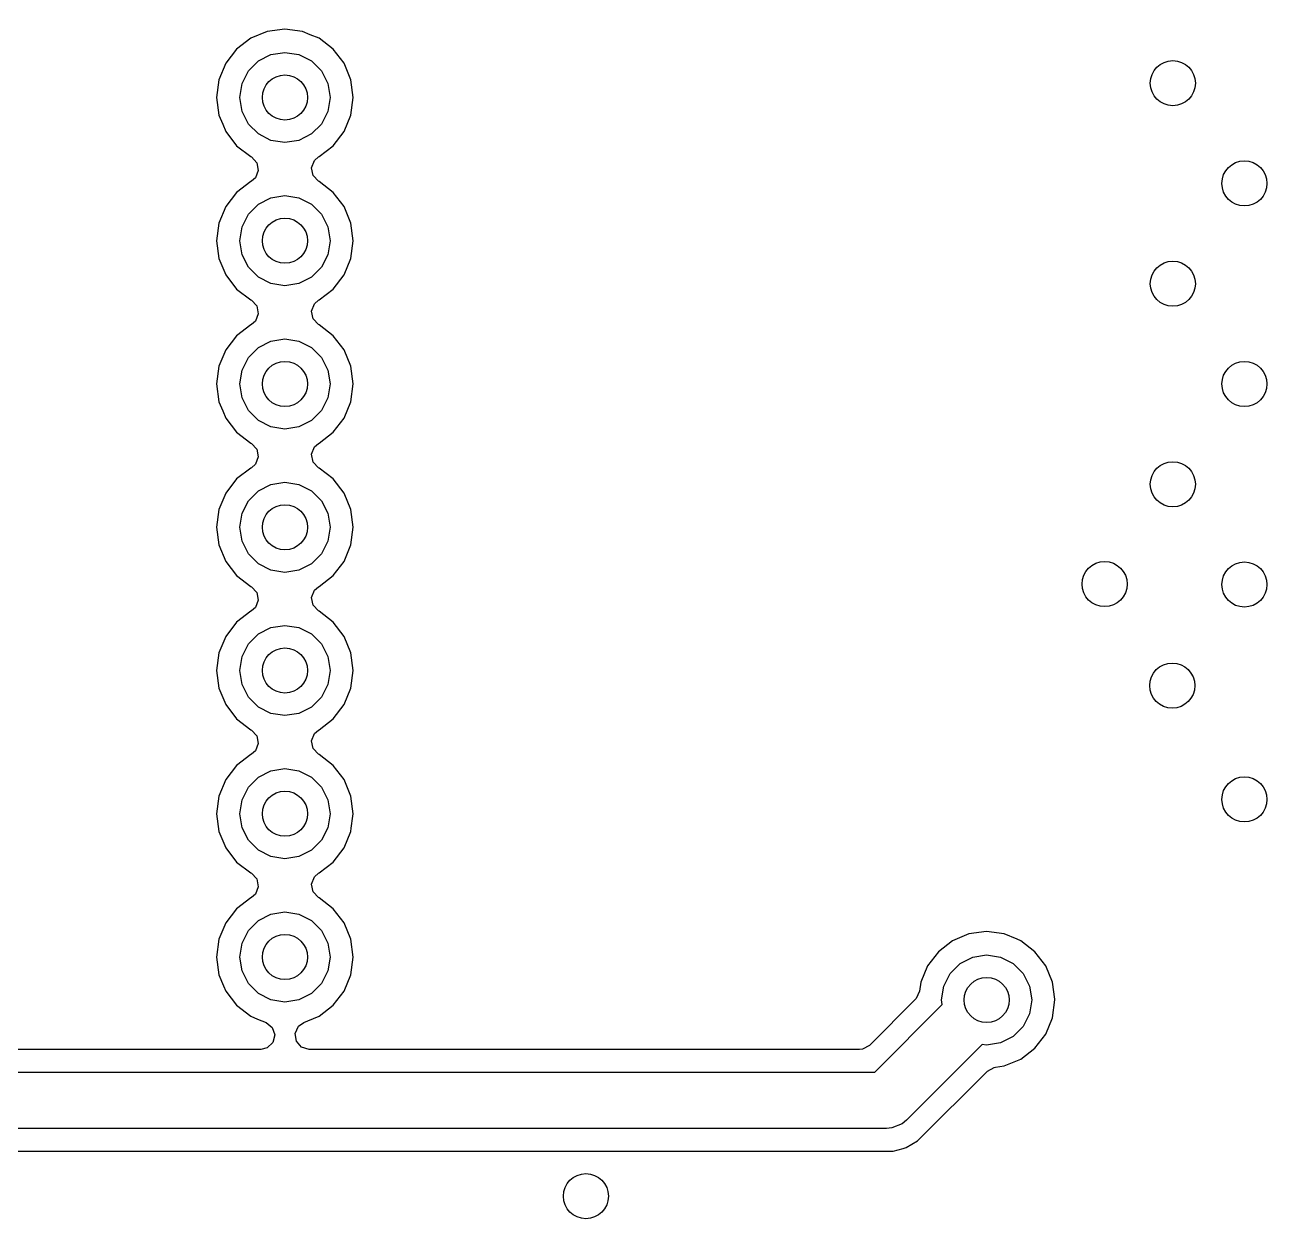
# Model space of a CAD drawing. Extents: x 116 to 183, y -128 to -37.6.
# Drawn here: x 131.43 to 142.64, y -75.73 to -65.15 of the extents above; entities that cross this region are included whole.
import ezdxf

# ---------------------------------------------------------------- set-up
doc = ezdxf.new("R2010")
doc.units = 0
doc.layers.add('BLACK', color=7, linetype='CONTINUOUS')

msp = doc.modelspace()

# ---------------------------------------------------------------- linework, layer by layer
at = {"layer": 'BLACK', "linetype": 'CONTINUOUS'}
for p, q in [((133.574237, -65.200956), (133.42816, -65.261463)), ((133.574239, -65.200955), (133.574237, -65.200956)), ((133.730999, -65.180318), (133.574239, -65.200955)), ((133.731001, -65.180318), (133.730999, -65.180318)), ((133.88776, -65.200955), (133.731001, -65.180318)), ((133.887762, -65.200956), (133.88776, -65.200955)), ((133.955852, -65.22916), (133.887762, -65.200956)), ((134.033841, -65.261464), (133.955852, -65.22916)), ((133.302718, -65.357718), (133.206463, -65.48316)), ((133.42816, -65.261463), (133.302718, -65.357718)), ((134.159282, -65.357718), (134.033841, -65.261464)), ((134.255536, -65.483159), (134.159282, -65.357718)), ((133.206463, -65.48316), (133.145956, -65.629237)), ((133.407393, -65.550886), (133.495886, -65.462393)), ((133.495886, -65.462393), (133.607393, -65.405577)), ((133.607393, -65.405577), (133.731, -65.386)), ((133.731, -65.386), (133.854607, -65.405577)), ((133.854607, -65.405577), (133.966114, -65.462393)), ((133.966114, -65.462393), (134.054607, -65.550886)), ((134.316044, -65.629238), (134.255536, -65.483159)), ((133.350577, -65.662393), (133.407393, -65.550886)), ((134.054607, -65.550886), (134.111423, -65.662393)), ((133.145955, -65.629239), (133.125318, -65.785998)), ((133.145956, -65.629237), (133.145955, -65.629239)), ((133.331, -65.786), (133.350577, -65.662393)), ((134.111423, -65.662393), (134.131, -65.786)), ((134.336682, -65.786), (134.316044, -65.629238)), ((133.125318, -65.785998), (133.125318, -65.786001)), ((133.125318, -65.786001), (133.145955, -65.94276)), ((133.350577, -65.909607), (133.331, -65.786)), ((134.131, -65.786), (134.111423, -65.909607)), ((134.316044, -65.942762), (134.336682, -65.786)), ((133.407393, -66.021114), (133.350577, -65.909607)), ((134.111423, -65.909607), (134.054607, -66.021114)), ((133.145955, -65.94276), (133.145956, -65.942762)), ((133.145956, -65.942762), (133.179383, -66.023463)), ((133.179383, -66.023463), (133.206464, -66.088841)), ((133.495886, -66.109607), (133.407393, -66.021114)), ((134.054607, -66.021114), (133.966114, -66.109607)), ((134.255536, -66.088841), (134.316044, -65.942762)), ((133.206464, -66.088841), (133.302718, -66.214282)), ((133.607393, -66.166423), (133.495886, -66.109607)), ((133.966114, -66.109607), (133.854607, -66.166423)), ((134.159282, -66.214282), (134.255536, -66.088841)), ((133.302718, -66.214282), (133.428159, -66.310536)), ((133.731, -66.186), (133.607393, -66.166423)), ((133.854607, -66.166423), (133.731, -66.186)), ((134.033841, -66.310536), (134.159282, -66.214282)), ((133.428159, -66.310536), (133.428166, -66.310541)), ((133.428166, -66.310541), (133.433487, -66.313613)), ((133.433487, -66.313613), (133.481703, -66.364179)), ((133.481703, -66.364179), (133.494927, -66.432786)), ((133.967072, -66.409218), (133.993037, -66.344352)), ((133.993037, -66.344352), (134.028515, -66.31361)), ((134.028515, -66.31361), (134.033828, -66.310541)), ((134.033828, -66.310541), (134.033841, -66.310536)), ((133.494927, -66.432786), (133.468959, -66.497651)), ((133.980298, -66.477825), (133.967072, -66.409218)), ((134.028515, -66.52839), (133.980298, -66.477825)), ((133.428166, -66.531458), (133.302718, -66.627718)), ((133.433487, -66.528387), (133.428166, -66.531458)), ((133.468959, -66.497651), (133.433487, -66.528387)), ((134.033834, -66.531461), (134.028515, -66.52839)), ((134.033841, -66.531464), (134.033834, -66.531461)), ((134.159282, -66.627718), (134.033841, -66.531464)), ((133.302718, -66.627718), (133.206463, -66.75316)), ((133.495886, -66.732393), (133.607393, -66.675577)), ((133.607393, -66.675577), (133.731, -66.656)), ((133.731, -66.656), (133.854607, -66.675577)), ((133.854607, -66.675577), (133.966114, -66.732393)), ((134.255536, -66.753159), (134.159282, -66.627718)), ((133.206463, -66.75316), (133.145956, -66.899237)), ((133.350577, -66.932393), (133.407393, -66.820886)), ((133.407393, -66.820886), (133.495886, -66.732393)), ((133.966114, -66.732393), (134.054607, -66.820886)), ((134.054607, -66.820886), (134.111423, -66.932393)), ((134.316044, -66.899238), (134.255536, -66.753159)), ((133.145955, -66.899239), (133.125318, -67.055998)), ((133.145956, -66.899237), (133.145955, -66.899239)), ((133.331, -67.056), (133.350577, -66.932393)), ((134.111423, -66.932393), (134.131, -67.056)), ((134.336682, -67.056), (134.316044, -66.899238)), ((133.125318, -67.055998), (133.125318, -67.056001)), ((133.125318, -67.056001), (133.145955, -67.21276)), ((133.350577, -67.179607), (133.331, -67.056)), ((134.131, -67.056), (134.111423, -67.179607)), ((134.316044, -67.212762), (134.336682, -67.056)), ((133.145955, -67.21276), (133.145956, -67.212762)), ((133.145956, -67.212762), (133.206464, -67.358841)), ((133.407393, -67.291114), (133.350577, -67.179607)), ((134.111423, -67.179607), (134.054607, -67.291114)), ((134.255536, -67.358841), (134.316044, -67.212762)), ((133.206464, -67.358841), (133.302718, -67.484282)), ((133.495886, -67.379607), (133.407393, -67.291114)), ((133.607393, -67.436423), (133.495886, -67.379607)), ((133.966114, -67.379607), (133.854607, -67.436423)), ((134.054607, -67.291114), (133.966114, -67.379607)), ((134.159282, -67.484282), (134.255536, -67.358841)), ((133.302718, -67.484282), (133.428159, -67.580536)), ((133.731, -67.456), (133.607393, -67.436423)), ((133.854607, -67.436423), (133.731, -67.456)), ((134.033841, -67.580536), (134.159282, -67.484282)), ((133.428159, -67.580536), (133.428166, -67.580541)), ((133.428166, -67.580541), (133.433487, -67.583613)), ((133.433487, -67.583613), (133.481703, -67.634179)), ((133.993037, -67.614352), (134.028515, -67.58361)), ((134.028515, -67.58361), (134.033828, -67.580541)), ((134.033828, -67.580541), (134.033841, -67.580536)), ((133.494927, -67.702786), (133.468959, -67.767651)), ((133.481703, -67.634179), (133.494927, -67.702786)), ((133.967072, -67.679218), (133.993037, -67.614352)), ((133.980298, -67.747825), (133.967072, -67.679218)), ((133.428166, -67.801458), (133.302718, -67.897718)), ((133.433487, -67.798387), (133.428166, -67.801458)), ((133.468959, -67.767651), (133.433487, -67.798387)), ((134.028515, -67.79839), (133.980298, -67.747825)), ((134.033834, -67.801461), (134.028515, -67.79839)), ((134.033841, -67.801464), (134.033834, -67.801461)), ((134.159282, -67.897718), (134.033841, -67.801464)), ((133.302718, -67.897718), (133.206463, -68.02316)), ((133.495886, -68.002393), (133.607393, -67.945577)), ((133.607393, -67.945577), (133.731, -67.926)), ((133.731, -67.926), (133.854607, -67.945577)), ((133.854607, -67.945577), (133.966114, -68.002393)), ((134.255536, -68.023159), (134.159282, -67.897718)), ((133.206463, -68.02316), (133.145956, -68.169237)), ((133.407393, -68.090886), (133.495886, -68.002393)), ((133.966114, -68.002393), (134.054607, -68.090886)), ((134.316044, -68.169238), (134.255536, -68.023159)), ((133.145955, -68.169239), (133.125318, -68.325998)), ((133.145956, -68.169237), (133.145955, -68.169239)), ((133.350577, -68.202393), (133.407393, -68.090886)), ((134.054607, -68.090886), (134.111423, -68.202393)), ((134.336682, -68.326), (134.316044, -68.169238)), ((133.331, -68.326), (133.350577, -68.202393)), ((134.111423, -68.202393), (134.131, -68.326)), ((133.125318, -68.325998), (133.125318, -68.326001)), ((133.125318, -68.326001), (133.145955, -68.48276)), ((133.350577, -68.449607), (133.331, -68.326)), ((134.131, -68.326), (134.111423, -68.449607)), ((134.316044, -68.482762), (134.336682, -68.326)), ((133.145955, -68.48276), (133.145956, -68.482762)), ((133.145956, -68.482762), (133.179383, -68.563463)), ((133.407393, -68.561114), (133.350577, -68.449607)), ((134.111423, -68.449607), (134.054607, -68.561114)), ((134.255536, -68.628841), (134.316044, -68.482762)), ((133.179383, -68.563463), (133.206464, -68.628841)), ((133.495886, -68.649607), (133.407393, -68.561114)), ((134.054607, -68.561114), (133.966114, -68.649607)), ((133.206464, -68.628841), (133.302718, -68.754282)), ((133.607393, -68.706423), (133.495886, -68.649607)), ((133.731, -68.726), (133.607393, -68.706423)), ((133.854607, -68.706423), (133.731, -68.726)), ((133.966114, -68.649607), (133.854607, -68.706423)), ((134.159282, -68.754282), (134.255536, -68.628841)), ((133.302718, -68.754282), (133.428159, -68.850536)), ((134.033841, -68.850536), (134.159282, -68.754282)), ((133.428159, -68.850536), (133.428166, -68.850541)), ((133.428166, -68.850541), (133.433487, -68.853613)), ((133.433487, -68.853613), (133.481703, -68.904179)), ((133.481703, -68.904179), (133.494927, -68.972786)), ((133.967072, -68.949218), (133.993037, -68.884352)), ((133.980298, -69.017825), (133.967072, -68.949218)), ((133.993037, -68.884352), (134.028515, -68.85361)), ((134.028515, -68.85361), (134.033828, -68.850541)), ((134.033828, -68.850541), (134.033841, -68.850536)), ((133.428166, -69.071458), (133.302718, -69.167718)), ((133.433487, -69.068387), (133.428166, -69.071458)), ((133.468959, -69.037651), (133.433487, -69.068387)), ((133.494927, -68.972786), (133.468959, -69.037651)), ((134.028515, -69.06839), (133.980298, -69.017825)), ((134.033834, -69.071461), (134.028515, -69.06839)), ((134.033841, -69.071464), (134.033834, -69.071461)), ((134.159282, -69.167718), (134.033841, -69.071464)), ((133.302718, -69.167718), (133.206463, -69.29316)), ((134.255536, -69.293159), (134.159282, -69.167718)), ((133.206463, -69.29316), (133.145956, -69.439237)), ((133.407393, -69.360886), (133.495886, -69.272393)), ((133.495886, -69.272393), (133.607393, -69.215577)), ((133.607393, -69.215577), (133.731, -69.196)), ((133.731, -69.196), (133.854607, -69.215577)), ((133.854607, -69.215577), (133.966114, -69.272393)), ((133.966114, -69.272393), (134.054607, -69.360886)), ((134.316044, -69.439238), (134.255536, -69.293159)), ((133.350577, -69.472393), (133.407393, -69.360886)), ((134.054607, -69.360886), (134.111423, -69.472393)), ((133.145955, -69.439239), (133.125318, -69.595998)), ((133.145956, -69.439237), (133.145955, -69.439239)), ((133.331, -69.596), (133.350577, -69.472393)), ((134.111423, -69.472393), (134.131, -69.596)), ((134.336682, -69.596), (134.316044, -69.439238)), ((133.125318, -69.595998), (133.125318, -69.596001)), ((133.125318, -69.596001), (133.145955, -69.75276)), ((133.350577, -69.719607), (133.331, -69.596)), ((134.131, -69.596), (134.111423, -69.719607)), ((134.316044, -69.752762), (134.336682, -69.596)), ((133.407393, -69.831114), (133.350577, -69.719607)), ((134.111423, -69.719607), (134.054607, -69.831114)), ((133.145955, -69.75276), (133.145956, -69.752762)), ((133.145956, -69.752762), (133.206464, -69.898841)), ((133.495886, -69.919607), (133.407393, -69.831114)), ((134.054607, -69.831114), (133.966114, -69.919607)), ((134.255536, -69.898841), (134.316044, -69.752762)), ((133.206464, -69.898841), (133.302718, -70.024282)), ((133.607393, -69.976423), (133.495886, -69.919607)), ((133.966114, -69.919607), (133.854607, -69.976423)), ((134.159282, -70.024282), (134.255536, -69.898841)), ((133.302718, -70.024282), (133.428159, -70.120536)), ((133.731, -69.996), (133.607393, -69.976423)), ((133.854607, -69.976423), (133.731, -69.996)), ((134.033841, -70.120536), (134.159282, -70.024282)), ((133.428159, -70.120536), (133.428166, -70.120541)), ((133.428166, -70.120541), (133.433487, -70.123613)), ((133.433487, -70.123613), (133.481703, -70.174179)), ((133.481703, -70.174179), (133.494927, -70.242786)), ((133.967072, -70.219218), (133.993037, -70.154352)), ((133.993037, -70.154352), (134.028515, -70.12361)), ((134.028515, -70.12361), (134.033828, -70.120541)), ((134.033828, -70.120541), (134.033841, -70.120536)), ((133.494927, -70.242786), (133.468959, -70.307651)), ((133.980298, -70.287825), (133.967072, -70.219218)), ((134.028515, -70.33839), (133.980298, -70.287825)), ((133.428166, -70.341458), (133.302718, -70.437718)), ((133.433487, -70.338387), (133.428166, -70.341458)), ((133.468959, -70.307651), (133.433487, -70.338387)), ((134.033834, -70.341461), (134.028515, -70.33839)), ((134.033841, -70.341464), (134.033834, -70.341461)), ((134.159282, -70.437718), (134.033841, -70.341464)), ((133.302718, -70.437718), (133.206463, -70.56316)), ((133.495886, -70.542393), (133.607393, -70.485577)), ((133.607393, -70.485577), (133.731, -70.466)), ((133.731, -70.466), (133.854607, -70.485577)), ((133.854607, -70.485577), (133.966114, -70.542393)), ((134.255536, -70.563159), (134.159282, -70.437718)), ((133.206463, -70.56316), (133.145956, -70.709237)), ((133.350577, -70.742393), (133.407393, -70.630886)), ((133.407393, -70.630886), (133.495886, -70.542393)), ((133.966114, -70.542393), (134.054607, -70.630886)), ((134.054607, -70.630886), (134.111423, -70.742393)), ((134.316044, -70.709238), (134.255536, -70.563159)), ((133.145955, -70.709239), (133.125318, -70.865998)), ((133.145956, -70.709237), (133.145955, -70.709239)), ((133.331, -70.866), (133.350577, -70.742393)), ((134.111423, -70.742393), (134.131, -70.866)), ((134.336682, -70.866), (134.316044, -70.709238)), ((133.125318, -70.865998), (133.125318, -70.866001)), ((133.125318, -70.866001), (133.145955, -71.02276)), ((133.350577, -70.989607), (133.331, -70.866)), ((134.131, -70.866), (134.111423, -70.989607)), ((134.316044, -71.022762), (134.336682, -70.866)), ((133.145955, -71.02276), (133.145956, -71.022762)), ((133.145956, -71.022762), (133.20571, -71.167022)), ((133.407393, -71.101114), (133.350577, -70.989607)), ((134.111423, -70.989607), (134.054607, -71.101114)), ((134.255536, -71.168841), (134.316044, -71.022762)), ((133.20571, -71.167022), (133.206464, -71.168841)), ((133.206464, -71.168841), (133.302718, -71.294282)), ((133.495886, -71.189607), (133.407393, -71.101114)), ((133.607393, -71.246423), (133.495886, -71.189607)), ((133.966114, -71.189607), (133.854607, -71.246423)), ((134.054607, -71.101114), (133.966114, -71.189607)), ((134.159282, -71.294282), (134.255536, -71.168841)), ((133.302718, -71.294282), (133.428159, -71.390536)), ((133.731, -71.266), (133.607393, -71.246423)), ((133.854607, -71.246423), (133.731, -71.266)), ((134.033841, -71.390536), (134.159282, -71.294282)), ((133.428159, -71.390536), (133.428166, -71.390541)), ((133.428166, -71.390541), (133.433487, -71.393613)), ((133.433487, -71.393613), (133.481703, -71.444179)), ((133.967072, -71.489218), (133.993037, -71.424352)), ((133.993037, -71.424352), (134.028515, -71.39361)), ((134.028515, -71.39361), (134.033828, -71.390541)), ((134.033828, -71.390541), (134.033841, -71.390536)), ((133.494927, -71.512786), (133.468959, -71.577651)), ((133.481703, -71.444179), (133.494927, -71.512786)), ((133.980298, -71.557825), (133.967072, -71.489218)), ((133.428166, -71.611458), (133.302718, -71.707718)), ((133.433487, -71.608387), (133.428166, -71.611458)), ((133.468959, -71.577651), (133.433487, -71.608387)), ((134.028515, -71.60839), (133.980298, -71.557825)), ((134.033834, -71.611461), (134.028515, -71.60839)), ((134.033841, -71.611464), (134.033834, -71.611461)), ((134.159282, -71.707718), (134.033841, -71.611464)), ((133.302718, -71.707718), (133.206463, -71.83316)), ((133.495886, -71.812393), (133.607393, -71.755577)), ((133.607393, -71.755577), (133.731, -71.736)), ((133.731, -71.736), (133.854607, -71.755577)), ((133.854607, -71.755577), (133.966114, -71.812393)), ((134.255536, -71.833159), (134.159282, -71.707718)), ((133.206463, -71.83316), (133.145956, -71.979237)), ((133.407393, -71.900886), (133.495886, -71.812393)), ((133.966114, -71.812393), (134.054607, -71.900886)), ((134.316044, -71.979238), (134.255536, -71.833159)), ((133.145955, -71.979239), (133.125318, -72.135998)), ((133.145956, -71.979237), (133.145955, -71.979239)), ((133.350577, -72.012393), (133.407393, -71.900886)), ((134.054607, -71.900886), (134.111423, -72.012393)), ((134.316044, -71.979239), (134.316044, -71.979238)), ((134.336682, -72.135998), (134.316044, -71.979239)), ((133.331, -72.136), (133.350577, -72.012393)), ((134.111423, -72.012393), (134.131, -72.136)), ((133.125318, -72.135998), (133.125318, -72.136001)), ((133.125318, -72.136001), (133.145955, -72.29276)), ((133.350577, -72.259607), (133.331, -72.136)), ((134.131, -72.136), (134.111423, -72.259607)), ((134.319963, -72.262998), (134.333731, -72.158416)), ((134.333731, -72.158416), (134.336682, -72.136001)), ((134.336682, -72.136001), (134.336682, -72.135998)), ((133.145955, -72.29276), (133.145956, -72.292762)), ((133.145956, -72.292762), (133.206464, -72.438841)), ((133.407393, -72.371114), (133.350577, -72.259607)), ((134.111423, -72.259607), (134.054607, -72.371114)), ((134.255536, -72.438841), (134.316044, -72.292762)), ((134.316044, -72.292762), (134.319963, -72.262998)), ((133.495886, -72.459607), (133.407393, -72.371114)), ((134.054607, -72.371114), (133.966114, -72.459607)), ((133.206464, -72.438841), (133.302718, -72.564282)), ((133.607393, -72.516423), (133.495886, -72.459607)), ((133.731, -72.536), (133.607393, -72.516423)), ((133.854607, -72.516423), (133.731, -72.536)), ((133.966114, -72.459607), (133.854607, -72.516423)), ((134.159282, -72.564282), (134.255536, -72.438841)), ((133.302718, -72.564282), (133.428159, -72.660536)), ((134.033841, -72.660536), (134.159282, -72.564282)), ((133.428159, -72.660536), (133.428166, -72.660541)), ((133.428166, -72.660541), (133.433487, -72.663613)), ((133.433487, -72.663613), (133.481703, -72.714179)), ((133.481703, -72.714179), (133.494927, -72.782786)), ((133.967072, -72.759218), (133.993037, -72.694352)), ((133.980298, -72.827825), (133.967072, -72.759218)), ((133.993037, -72.694352), (134.028515, -72.66361)), ((134.028515, -72.66361), (134.033828, -72.660541)), ((134.033828, -72.660541), (134.033841, -72.660536)), ((133.428166, -72.881458), (133.302718, -72.977718)), ((133.433487, -72.878387), (133.428166, -72.881458)), ((133.468959, -72.847651), (133.433487, -72.878387)), ((133.494927, -72.782786), (133.468959, -72.847651)), ((134.028515, -72.87839), (133.980298, -72.827825)), ((134.033834, -72.881461), (134.028515, -72.87839)), ((134.033841, -72.881464), (134.033834, -72.881461)), ((134.159282, -72.977718), (134.033841, -72.881464)), ((133.302718, -72.977718), (133.206463, -73.10316)), ((134.255536, -73.103159), (134.159282, -72.977718)), ((133.206463, -73.10316), (133.145956, -73.249237)), ((133.407393, -73.170886), (133.495886, -73.082393)), ((133.495886, -73.082393), (133.607393, -73.025577)), ((133.607393, -73.025577), (133.731, -73.006)), ((133.731, -73.006), (133.854607, -73.025577)), ((133.854607, -73.025577), (133.966114, -73.082393)), ((133.966114, -73.082393), (134.054607, -73.170886)), ((134.316044, -73.249238), (134.255536, -73.103159)), ((133.350577, -73.282393), (133.407393, -73.170886)), ((134.054607, -73.170886), (134.111423, -73.282393)), ((139.797237, -73.201956), (139.65116, -73.262463)), ((139.797239, -73.201955), (139.797237, -73.201956)), ((139.953999, -73.181318), (139.797239, -73.201955)), ((139.954001, -73.181318), (139.953999, -73.181318)), ((140.11076, -73.201955), (139.954001, -73.181318)), ((140.110762, -73.201956), (140.11076, -73.201955)), ((140.224908, -73.249237), (140.110762, -73.201956)), ((133.145955, -73.249239), (133.125318, -73.405998)), ((133.145956, -73.249237), (133.145955, -73.249239)), ((133.331, -73.406), (133.350577, -73.282393)), ((134.111423, -73.282393), (134.131, -73.406)), ((134.336682, -73.406), (134.316044, -73.249238)), ((139.65116, -73.262463), (139.525718, -73.358718)), ((140.256841, -73.262464), (140.224908, -73.249237)), ((140.382282, -73.358718), (140.256841, -73.262464)), ((133.125318, -73.405998), (133.125318, -73.406001)), ((133.125318, -73.406001), (133.145955, -73.56276)), ((133.350577, -73.529607), (133.331, -73.406)), ((134.131, -73.406), (134.111423, -73.529607)), ((134.316044, -73.562762), (134.336682, -73.406)), ((139.525718, -73.358718), (139.429463, -73.48416)), ((139.718886, -73.463393), (139.830393, -73.406577)), ((139.830393, -73.406577), (139.954, -73.387)), ((139.954, -73.387), (140.077607, -73.406577)), ((140.077607, -73.406577), (140.189114, -73.463393)), ((140.478536, -73.484159), (140.382282, -73.358718)), ((133.407393, -73.641114), (133.350577, -73.529607)), ((134.111423, -73.529607), (134.054607, -73.641114)), ((139.429463, -73.48416), (139.368956, -73.630238)), ((139.573577, -73.663393), (139.630393, -73.551886)), ((139.630393, -73.551886), (139.718886, -73.463393)), ((140.189114, -73.463393), (140.277607, -73.551886)), ((140.277607, -73.551886), (140.334423, -73.663393)), ((140.539044, -73.630238), (140.478536, -73.484159)), ((133.145955, -73.56276), (133.145956, -73.562762)), ((133.145956, -73.562762), (133.186898, -73.661606)), ((133.186898, -73.661606), (133.206464, -73.708841)), ((133.495886, -73.729607), (133.407393, -73.641114)), ((134.054607, -73.641114), (133.966114, -73.729607)), ((134.255536, -73.708841), (134.316044, -73.562762)), ((139.368956, -73.630238), (139.358575, -73.709083)), ((139.554, -73.787), (139.573577, -73.663393)), ((140.334423, -73.663393), (140.354, -73.787)), ((140.539044, -73.630239), (140.539044, -73.630238)), ((140.558836, -73.780577), (140.539044, -73.630239)), ((133.206464, -73.708841), (133.302718, -73.834282)), ((133.607393, -73.786423), (133.495886, -73.729607)), ((133.966114, -73.729607), (133.854607, -73.786423)), ((134.159282, -73.834282), (134.255536, -73.708841)), ((139.323318, -73.780577), (138.914714, -74.189182)), ((139.330308, -73.772979), (139.323318, -73.780577)), ((139.358575, -73.709083), (139.330308, -73.772979)), ((140.559682, -73.787), (140.558836, -73.780577)), ((133.302718, -73.834282), (133.428159, -73.930536)), ((133.731, -73.806), (133.607393, -73.786423)), ((133.854607, -73.786423), (133.731, -73.806)), ((134.033841, -73.930536), (134.159282, -73.834282)), ((138.961446, -74.426), (139.56035, -73.827095)), ((139.56035, -73.827095), (139.554, -73.787)), ((140.354, -73.787), (140.334423, -73.910607)), ((140.539044, -73.943762), (140.559682, -73.787)), ((133.428159, -73.930536), (133.48871, -73.955617)), ((133.48871, -73.955617), (133.564328, -73.986939)), ((133.564328, -73.986939), (133.618731, -74.03078)), ((133.851412, -74.020297), (133.897672, -73.986939)), ((133.897672, -73.986939), (133.934945, -73.9715)), ((133.934945, -73.9715), (134.033841, -73.930536)), ((140.334423, -73.910607), (140.277607, -74.022114)), ((140.478536, -74.089841), (140.539044, -73.943762)), ((133.618731, -74.03078), (133.640796, -74.097074)), ((133.640796, -74.097074), (133.623517, -74.164774)), ((133.822387, -74.083853), (133.851412, -74.020297)), ((133.832331, -74.153011), (133.822387, -74.083853)), ((140.189114, -74.110607), (140.077607, -74.167423)), ((140.277607, -74.022114), (140.189114, -74.110607)), ((140.382282, -74.215282), (140.478536, -74.089841)), ((133.516875, -74.2255), (127.595125, -74.2255)), ((133.57238, -74.212384), (133.516875, -74.2255)), ((133.623517, -74.164774), (133.57238, -74.212384)), ((133.878086, -74.205815), (133.832331, -74.153011)), ((133.945125, -74.2255), (133.878086, -74.205815)), ((138.827035, -74.2255), (133.945125, -74.2255)), ((138.853394, -74.222666), (138.827035, -74.2255)), ((138.914714, -74.189182), (138.853394, -74.222666)), ((139.913904, -74.180649), (139.241777, -74.852777)), ((139.954, -74.187), (139.913904, -74.180649)), ((140.077607, -74.167423), (139.954, -74.187)), ((140.256841, -74.311536), (140.382282, -74.215282)), ((140.110762, -74.372044), (140.256841, -74.311536)), ((123.293554, -74.426), (138.961446, -74.426)), ((139.341614, -75.036489), (139.960423, -74.417679)), ((139.960423, -74.417679), (140.021744, -74.384196)), ((140.021744, -74.384196), (140.031898, -74.382426)), ((140.031898, -74.382426), (140.110762, -74.372044)), ((139.203893, -74.883867), (139.113773, -74.921196)), ((139.203897, -74.883862), (139.203893, -74.883867)), ((139.241777, -74.852777), (139.203897, -74.883862)), ((139.065, -74.926), (123.19, -74.926)), ((139.113773, -74.921196), (139.065, -74.926)), ((130.008125, -75.1265), (136.396843, -75.1265)), ((136.396843, -75.1265), (136.4, -75.126)), ((136.4, -75.126), (136.403157, -75.1265)), ((136.403157, -75.1265), (139.124308, -75.1265)), ((139.124308, -75.1265), (139.124309, -75.1265)), ((139.124309, -75.1265), (139.214673, -75.102286)), ((139.214673, -75.102286), (139.238887, -75.095799)), ((139.238887, -75.095799), (139.341614, -75.036489))]:
    msp.add_line(p, q, dxfattribs=at)
at = {"layer": 'BLACK'}
for centre in [(141.605, -65.659), (133.731, -65.786), (142.24, -66.548), (133.731, -67.056), (141.605, -67.437), (133.731, -68.326), (142.24, -68.326), (141.605, -69.215), (133.731, -69.596), (141, -70.1), (142.24, -70.104), (133.731, -70.866), (141.6, -71), (142.24, -72.009), (133.731, -72.136), (133.731, -73.406), (139.954, -73.787), (136.4, -75.526)]:
    msp.add_circle(centre, 0.2, dxfattribs=at)
msp.add_arc((149.450502, -71.074296), 33.5, 0, 180, dxfattribs=at)

doc.saveas('drawing.dxf')
